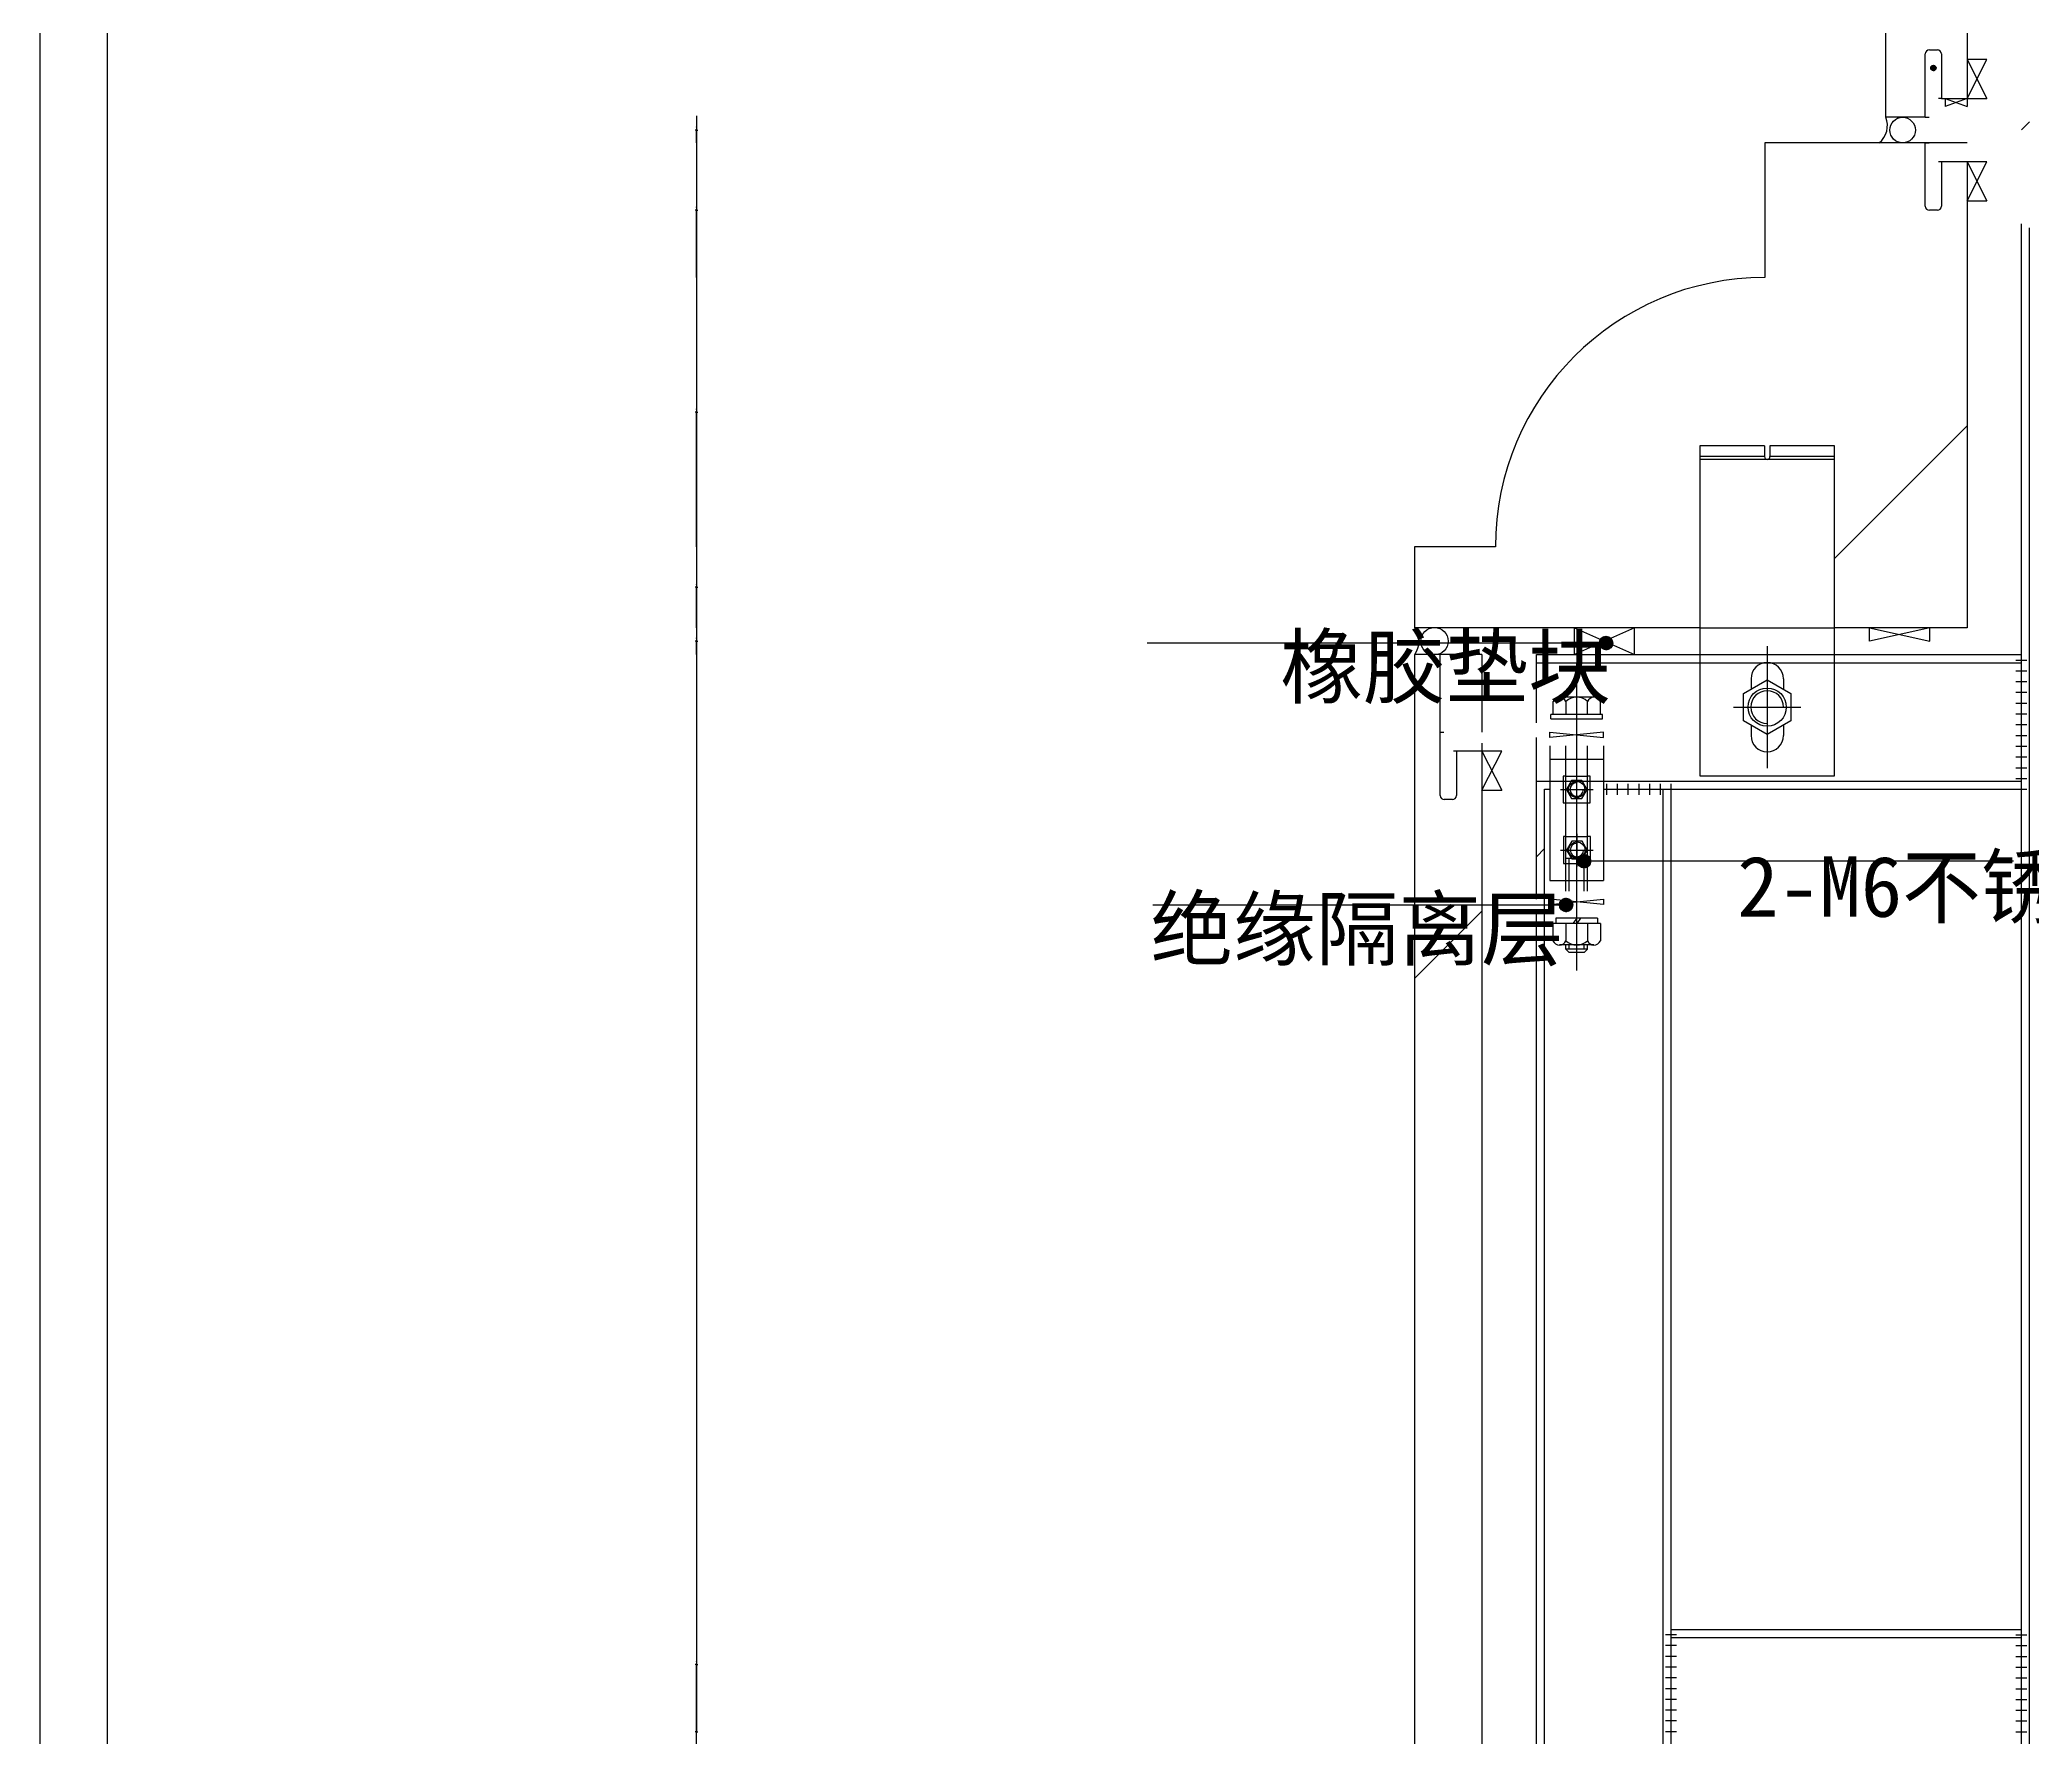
# Model space of a CAD drawing. Header units: metres. Extents: x 671 to 2156, y -8235 to -6135.
# Drawn here: x 671 to 1410, y -7183 to -6553 of the extents above; entities that cross this region are included whole.
import ezdxf

# ---------------------------------------------------------------- set-up
doc = ezdxf.new("R2010")
doc.units = ezdxf.units.M
for name, color, linetype in [('ASHADE', 1, 'Continuous'), ('图层1', 8, 'Continuous'), ('图框', 5, 'Continuous'), ('外形', 3, 'Continuous'), ('文字标注1', 4, 'Continuous'), ('轴线', 6, 'Continuous')]:
    doc.layers.add(name, color=color, linetype=linetype)
doc.dimstyles.get("Standard").update_dxf_attribs({"dimtxt": 2.5, "dimasz": 2.5, "dimexe": 1.25, "dimexo": 0.625, "dimtad": 1, "dimcen": 2.5, "dimazin": 3, "dimtfac": 1, "dimtmove": 0, "dimatfit": 3})

# ---------------------------------------------------------------- blocks, each defined once
blk = doc.blocks.new('_CLOSEDFILLED')
at = {"color": 0, "linetype": 'BYBLOCK'}
blk.add_solid([(-1, 0.2), (0, 0), (-1, -0.2)], dxfattribs=at)
blk = doc.blocks.new('*D17')
for p, q in [((914.37, -6580.99), (914.37, -6586.24)), ((914.12, -6586.24), (913.87, -6586.24)), ((914.37, -6590.99), (914.37, -6586.24)), ((914.37, -6586.24), (914.37, -6586.24)), ((914.62, -6586.24), (914.87, -6586.24))]:
    blk.add_line(p, q)
at = {"layer": 'Defpoints'}
for p in [(914.37, -6580.99), (914.37, -6586.24), (914.37, -6590.99)]:
    blk.add_point(p, dxfattribs=at)
at = {"xscale": 0.25, "yscale": 0.25}
blk.add_blockref('_CLOSEDFILLED', (914.37, -6586.24), dxfattribs=at)
at = {"xscale": 0.25, "yscale": 0.25, "rotation": 180}
blk.add_blockref('_CLOSEDFILLED', (914.37, -6586.24), dxfattribs=at)
at = {"insert": (914.37, -6585.115), "char_height": 1, "attachment_point": 5}
blk.add_mtext('0', dxfattribs=at)
blk = doc.blocks.new('*D18')
for p, q in [((914.37, -6590.99), (914.37, -6615.99)), ((914.12, -6615.99), (913.87, -6615.99)), ((914.37, -6640.99), (914.37, -6615.99)), ((914.37, -6615.99), (914.37, -6615.99)), ((914.62, -6615.99), (914.87, -6615.99))]:
    blk.add_line(p, q)
at = {"layer": 'Defpoints'}
for p in [(914.37, -6590.99), (914.37, -6615.99), (914.37, -6640.99)]:
    blk.add_point(p, dxfattribs=at)
at = {"xscale": 0.25, "yscale": 0.25}
blk.add_blockref('_CLOSEDFILLED', (914.37, -6615.99), dxfattribs=at)
at = {"xscale": 0.25, "yscale": 0.25, "rotation": 180}
blk.add_blockref('_CLOSEDFILLED', (914.37, -6615.99), dxfattribs=at)
at = {"insert": (914.37, -6614.865), "char_height": 1, "attachment_point": 5}
blk.add_mtext('0', dxfattribs=at)
blk = doc.blocks.new('*D19')
for p, q in [((914.37, -6640.99), (914.37, -6690.99)), ((914.12, -6690.99), (913.87, -6690.99)), ((914.37, -6740.99), (914.37, -6690.99)), ((914.37, -6690.99), (914.37, -6690.99)), ((914.62, -6690.99), (914.87, -6690.99))]:
    blk.add_line(p, q)
at = {"layer": 'Defpoints'}
for p in [(914.37, -6640.99), (914.37, -6690.99), (914.37, -6740.99)]:
    blk.add_point(p, dxfattribs=at)
at = {"xscale": 0.25, "yscale": 0.25}
blk.add_blockref('_CLOSEDFILLED', (914.37, -6690.99), dxfattribs=at)
at = {"xscale": 0.25, "yscale": 0.25, "rotation": 180}
blk.add_blockref('_CLOSEDFILLED', (914.37, -6690.99), dxfattribs=at)
at = {"insert": (914.37, -6689.865), "char_height": 1, "attachment_point": 5}
blk.add_mtext('0', dxfattribs=at)
blk = doc.blocks.new('*D20')
for p, q in [((914.37, -6740.99), (914.37, -6755.99)), ((914.12, -6755.99), (913.87, -6755.99)), ((914.37, -6770.99), (914.37, -6755.99)), ((914.37, -6755.99), (914.37, -6755.99)), ((914.62, -6755.99), (914.87, -6755.99))]:
    blk.add_line(p, q)
at = {"layer": 'Defpoints'}
for p in [(914.37, -6740.99), (914.37, -6755.99), (914.37, -6770.99)]:
    blk.add_point(p, dxfattribs=at)
at = {"xscale": 0.25, "yscale": 0.25}
blk.add_blockref('_CLOSEDFILLED', (914.37, -6755.99), dxfattribs=at)
at = {"xscale": 0.25, "yscale": 0.25, "rotation": 180}
blk.add_blockref('_CLOSEDFILLED', (914.37, -6755.99), dxfattribs=at)
at = {"insert": (914.37, -6754.865), "char_height": 1, "attachment_point": 5}
blk.add_mtext('0', dxfattribs=at)
blk = doc.blocks.new('*D21')
for p, q in [((914.12, -6775.99), (913.87, -6775.99)), ((914.37, -6770.99), (914.37, -6775.99)), ((914.37, -6780.99), (914.37, -6775.99)), ((914.37, -6775.99), (914.37, -6775.99)), ((914.62, -6775.99), (914.87, -6775.99))]:
    blk.add_line(p, q)
at = {"layer": 'Defpoints'}
for p in [(914.37, -6770.99), (914.37, -6775.99), (914.37, -6780.99)]:
    blk.add_point(p, dxfattribs=at)
at = {"xscale": 0.25, "yscale": 0.25}
blk.add_blockref('_CLOSEDFILLED', (914.37, -6775.99), dxfattribs=at)
at = {"xscale": 0.25, "yscale": 0.25, "rotation": 180}
blk.add_blockref('_CLOSEDFILLED', (914.37, -6775.99), dxfattribs=at)
at = {"insert": (914.37, -6774.865), "char_height": 1, "attachment_point": 5}
blk.add_mtext('0', dxfattribs=at)
blk = doc.blocks.new('*D22')
for p, q in [((914.37, -6780.99), (914.37, -7155.99)), ((914.12, -7155.99), (913.87, -7155.99)), ((914.37, -7530.99), (914.37, -7155.99)), ((914.37, -7155.99), (914.37, -7155.99)), ((914.62, -7155.99), (914.87, -7155.99))]:
    blk.add_line(p, q)
at = {"layer": 'Defpoints'}
for p in [(914.37, -6780.99), (914.37, -7155.99), (914.37, -7530.99)]:
    blk.add_point(p, dxfattribs=at)
at = {"xscale": 0.25, "yscale": 0.25}
blk.add_blockref('_CLOSEDFILLED', (914.37, -7155.99), dxfattribs=at)
at = {"xscale": 0.25, "yscale": 0.25, "rotation": 180}
blk.add_blockref('_CLOSEDFILLED', (914.37, -7155.99), dxfattribs=at)
at = {"insert": (914.37, -7154.865), "char_height": 1, "attachment_point": 5}
blk.add_mtext('0', dxfattribs=at)
blk = doc.blocks.new('*D26')
for p, q in [((914.37, -6580.99), (914.37, -7180.99)), ((914.12, -7180.99), (913.87, -7180.99)), ((914.37, -7780.99), (914.37, -7180.99)), ((914.37, -7180.99), (914.37, -7180.99)), ((914.62, -7180.99), (914.87, -7180.99))]:
    blk.add_line(p, q)
at = {"layer": 'Defpoints'}
for p in [(914.37, -6580.99), (914.37, -7180.99), (914.37, -7780.99)]:
    blk.add_point(p, dxfattribs=at)
at = {"xscale": 0.25, "yscale": 0.25}
blk.add_blockref('_CLOSEDFILLED', (914.37, -7180.99), dxfattribs=at)
at = {"xscale": 0.25, "yscale": 0.25, "rotation": 180}
blk.add_blockref('_CLOSEDFILLED', (914.37, -7180.99), dxfattribs=at)
at = {"insert": (914.37, -7179.865), "char_height": 1, "attachment_point": 5}
blk.add_mtext('0', dxfattribs=at)

msp = doc.modelspace()

# ---------------------------------------------------------------- hatches: boundary and pattern name
at = {"layer": 'ASHADE'}
h = msp.add_hatch(dxfattribs=at)
h.set_pattern_fill('SOLID')
h.paths.add_polyline_path([(1372.65, -6563.19, 1), (1374.65, -6563.19, 1)])
h = msp.add_hatch(dxfattribs=at)
h.set_pattern_fill('SOLID')
h.paths.add_polyline_path([(1254.6, -6776.7, -1), (1249.6, -6776.7, -1)])
h = msp.add_hatch(dxfattribs=at)
h.set_pattern_fill('SOLID')
h.paths.add_polyline_path([(1241.41, -6857.68, 1), (1246.41, -6857.68, 1)])
h = msp.add_hatch(dxfattribs=at)
h.set_pattern_fill('SOLID')
h.paths.add_polyline_path([(1239.75, -6873.95, -1), (1234.75, -6873.95, -1)])
at = {"layer": '图层1'}
h = msp.add_hatch(dxfattribs=at)
h.set_pattern_fill('ANSI33', scale=50)
h.paths.add_polyline_path([(1386.13, -6277.09), (1356.01, -6277.09), (1356.01, -6581.49), (1370.63, -6581.49), (1370.63, -6557.99, -0.41), (1372.13, -6556.49), (1375.13, -6556.49, -0.41), (1376.63, -6557.99), (1376.63, -6574.49), (1386.13, -6574.49)])
h = msp.add_hatch(dxfattribs=at)
h.set_pattern_fill('AR-SAND')
h.paths.add_polyline_path([(1372.13, -6556.49, 0.41), (1370.63, -6557.99), (1370.63, -6574.49), (1371.51, -6574.49), (1371.51, -6562.82, -0.6), (1372.76, -6560.49), (1374.26, -6560.49, -0.6), (1375.51, -6562.82), (1375.51, -6574.49), (1376.63, -6574.49), (1376.63, -6557.99, 0.41), (1375.13, -6556.49)])
h = msp.add_hatch(dxfattribs=at)
h.set_pattern_fill('ANSI31', scale=20)
h.paths.add_polyline_path([(1431.31, -6558.49, -0.41), (1433.31, -6560.49), (1433.31, -6565.49), (1436.31, -6565.49), (1436.31, -6560.49, 0.41), (1431.31, -6555.49), (1421.31, -6555.49), (1421.31, -6558.49)])
h.paths.add_polyline_path([(1411.31, -6555.49, 0.41), (1406.31, -6560.49), (1406.31, -6610.49, 0.41), (1411.31, -6615.49), (1421.31, -6615.49), (1421.31, -6612.49), (1411.31, -6612.49, -0.41), (1409.31, -6610.49), (1409.31, -6560.49, -0.41), (1411.31, -6558.49), (1421.31, -6558.49), (1421.31, -6555.49)])
h.paths.add_polyline_path([(1431.31, -6615.49, 0.41), (1436.31, -6610.49), (1436.31, -6605.49), (1433.31, -6605.49), (1433.31, -6610.49, -0.41), (1431.31, -6612.49), (1421.31, -6612.49), (1421.31, -6615.49)])
h = msp.add_hatch(dxfattribs=at)
h.set_pattern_fill('AR-SAND')
h.paths.add_polyline_path([(1362.21, -6581.49), (1356.01, -6581.49, -0.33), (1353.47, -6590.99), (1362.21, -6590.99, -0.41), (1357.46, -6586.24, -0.41)])
h = msp.add_hatch(dxfattribs=at)
h.set_pattern_fill('ANSI37', scale=25)
h.paths.add_polyline_path([(1357.46, -6586.24, 1), (1366.96, -6586.24, 1)])
h = msp.add_hatch(dxfattribs=at)
h.set_pattern_fill('ANSI33', scale=50)
h.paths.add_polyline_path([(1386.13, -6597.99), (1376.63, -6597.99), (1376.63, -6614.49, -0.41), (1375.13, -6615.99), (1372.13, -6615.99, -0.41), (1370.63, -6614.49), (1370.63, -6590.99), (1311.01, -6590.99), (1311.01, -6640.99, 0.41), (1211.01, -6740.99), (1181.01, -6740.99), (1181.01, -6770.99), (1286.92, -6770.99), (1286.92, -6703.49), (1310.92, -6703.49), (1310.92, -6707.49, 1), (1312.92, -6707.49), (1312.92, -6703.49), (1336.92, -6703.49), (1336.92, -6770.99), (1386.13, -6770.99)])
h = msp.add_hatch(dxfattribs=at)
h.set_pattern_fill('AR-SAND')
h.paths.add_polyline_path([(1371.51, -6591.49, -0.41), (1372.01, -6590.99), (1370.63, -6590.99), (1370.63, -6614.49, 0.41), (1372.13, -6615.99), (1375.13, -6615.99, 0.41), (1376.63, -6614.49), (1376.63, -6597.99), (1375.51, -6597.99), (1375.51, -6609.66, -0.6), (1374.26, -6611.99), (1372.76, -6611.99, -0.6), (1371.51, -6609.66)])
h = msp.add_hatch(dxfattribs=at)
h.set_pattern_fill('ANSI31', scale=30)
h.paths.add_polyline_path([(1342.8, -6776, 0.41), (1341.13, -6777.66), (1341.13, -6781), (1391.13, -6781), (1391.13, -6731), (1387.8, -6731, 0.41), (1386.13, -6732.66), (1386.13, -6770.5, -0.41), (1380.63, -6776)])
h = msp.add_hatch(dxfattribs=at)
h.set_pattern_fill('AR-SAND')
h.paths.add_polyline_path([(1187.58, -6770.99), (1181.01, -6770.99, -0.32), (1181.01, -6780.99), (1187.58, -6780.99, -0.37), (1183.31, -6775.99, -0.37)])
h = msp.add_hatch(dxfattribs=at)
h.set_pattern_fill('ANSI37', scale=26.65)
h.paths.add_polyline_path([(1183.31, -6775.99, 1), (1193.44, -6775.99, 1)])
h = msp.add_hatch(dxfattribs=at)
h.set_pattern_fill('ANSI33', scale=50)
h.paths.add_polyline_path([(1181.01, -7530.99), (1190.51, -7530.99), (1190.51, -7507.49, -0.41), (1192.01, -7505.99), (1195.01, -7505.99, -0.41), (1196.51, -7507.49), (1196.51, -7523.99), (1206.01, -7523.99), (1206.01, -6816.81), (1196.51, -6816.81), (1196.51, -6833.31, -0.41), (1195.01, -6834.81), (1192.01, -6834.81, -0.41), (1190.51, -6833.31), (1190.51, -6780.99), (1181.01, -6780.99)])
h = msp.add_hatch(dxfattribs=at)
h.set_pattern_fill('AR-SAND')
h.paths.add_polyline_path([(1191.4, -6810.31, -0.41), (1191.9, -6809.81), (1190.51, -6809.81), (1190.51, -6833.31, 0.41), (1192.01, -6834.81), (1195.01, -6834.81, 0.41), (1196.51, -6833.31), (1196.51, -6816.81), (1195.4, -6816.81), (1195.4, -6828.48, -0.6), (1194.15, -6830.81), (1192.65, -6830.81, -0.6), (1191.4, -6828.48)])
h = msp.add_hatch(dxfattribs=at)
h.set_pattern_fill('ANSI31', scale=20)
h.paths.add_polyline_path([(1251.2, -6814.81, -0.41), (1253.2, -6816.81), (1253.2, -6821.81), (1256.2, -6821.81), (1256.2, -6816.81, 0.41), (1251.2, -6811.81), (1241.2, -6811.81), (1241.2, -6814.81)])
h.paths.add_polyline_path([(1231.2, -6811.81, 0.41), (1226.2, -6816.81), (1226.2, -6866.81, 0.41), (1231.2, -6871.81), (1241.2, -6871.81), (1241.2, -6868.81), (1231.2, -6868.81, -0.41), (1229.2, -6866.81), (1229.2, -6816.81, -0.41), (1231.2, -6814.81), (1241.2, -6814.81), (1241.2, -6811.81)])
h.paths.add_polyline_path([(1251.2, -6871.81, 0.41), (1256.2, -6866.81), (1256.2, -6861.81), (1253.2, -6861.81), (1253.2, -6866.81, -0.41), (1251.2, -6868.81), (1241.2, -6868.81), (1241.2, -6871.81)])

# ---------------------------------------------------------------- linework, layer by layer
for p, q in [((1386.13, -6559.99), (1393.51, -6574.49)), ((1386.13, -6574.49), (1393.51, -6559.99)), ((1393.51, -6559.99), (1386.13, -6559.99)), ((1376.63, -6574.49), (1375.51, -6574.49)), ((1378.01, -6574.49), (1386.13, -6577.49)), ((1386.13, -6574.49), (1378.01, -6577.49)), ((1378.01, -6574.49), (1378.01, -6577.49)), ((1386.13, -6574.49), (1393.51, -6574.49)), ((1386.13, -6574.49), (1386.13, -6577.49)), ((1393.51, -6597.99), (1386.13, -6597.99)), ((1386.13, -6597.99), (1393.51, -6612.49)), ((1386.13, -6612.49), (1393.51, -6597.99)), ((1386.13, -6612.49), (1393.51, -6612.49)), ((1240.33, -6780.99), (1240.33, -6770.99)), ((1240.33, -6770.99), (1262.71, -6780.99)), ((1262.71, -6770.99), (1240.33, -6780.99)), ((1262.71, -6780.99), (1262.71, -6770.99)), ((1372.3, -6770.99), (1349.92, -6775.99)), ((1349.92, -6770.99), (1372.3, -6775.99)), ((1349.92, -6775.99), (1349.92, -6770.99)), ((1372.3, -6775.99), (1372.3, -6770.99)), ((1232.4, -6803.21), (1232.4, -6798.41)), ((1247.6, -6796.81), (1234.8, -6796.81)), ((1250, -6803.21), (1250, -6798.41)), ((1231.6, -6804.81), (1231.6, -6803.21)), ((1231.6, -6804.81), (1250.8, -6804.81)), ((1251.2, -6809.81), (1231.2, -6811.81)), ((1231.2, -6809.81), (1251.2, -6811.81)), ((1231.2, -6811.81), (1231.2, -6809.81)), ((1251.2, -6811.81), (1251.2, -6809.81)), ((1206.01, -6831.31), (1213.4, -6816.81)), ((1206.01, -6816.81), (1213.4, -6831.31)), ((1213.4, -6816.81), (1206.01, -6816.81)), ((1231.2, -6814.81), (1231.2, -6864.81)), ((1231.2, -6819.81), (1237.18, -6819.81)), ((1237.18, -6868.81), (1237.18, -6814.81)), ((1245.18, -6868.81), (1245.18, -6814.81)), ((1245.18, -6819.81), (1251.2, -6819.81)), ((1251.2, -6814.81), (1251.2, -6864.81)), ((1206.01, -6831.31), (1213.4, -6831.31)), ((1237.18, -6856.54), (1245.18, -6856.54)), ((1238.38, -6868.81), (1238.38, -6856.54)), ((1243.98, -6868.81), (1243.98, -6856.54)), ((1231.2, -6864.81), (1237.18, -6864.81)), ((1245.18, -6864.81), (1251.2, -6864.81)), ((1231.2, -6873.81), (1251.2, -6871.81)), ((1251.2, -6873.81), (1231.2, -6871.81)), ((1231.2, -6871.81), (1231.2, -6873.81)), ((1251.2, -6871.81), (1251.2, -6873.81)), ((1248.9, -6878.81), (1233.46, -6878.81)), ((1233.46, -6878.81), (1233.46, -6880.81)), ((1241.2, -6878.81), (1239.78, -6880.81)), ((1242.61, -6878.81), (1241.19, -6880.81)), ((1248.9, -6878.81), (1248.9, -6880.81)), ((1249.98, -6880.81), (1232.38, -6880.81)), ((1232.38, -6880.81), (1232.38, -6887.2)), ((1248.9, -6880.81), (1233.46, -6880.81)), ((1237.18, -6880.81), (1237.18, -6887.2)), ((1245.18, -6880.81), (1245.18, -6887.2)), ((1249.98, -6880.81), (1249.98, -6887.2)), ((1247.58, -6888.8), (1234.78, -6888.8)), ((1237.18, -6890.4), (1237.18, -6888.8)), ((1237.18, -6890.4), (1238.38, -6891.6)), ((1245.18, -6890.4), (1237.18, -6890.4)), ((1238.38, -6890.4), (1238.38, -6888.8)), ((1243.98, -6891.6), (1238.38, -6891.6)), ((1243.98, -6890.4), (1243.98, -6888.8)), ((1243.98, -6891.6), (1245.18, -6890.4)), ((1245.18, -6890.4), (1245.18, -6888.8))]:
    msp.add_line(p, q)
for points in [[(1245.2, -6803.21), (1245.2, -6798.41, 0.4), (1237.2, -6798.41), (1237.2, -6803.21)], [(1232.38, -6887.2, 0.67), (1237.18, -6887.2, 0.4), (1245.18, -6887.2, 0.67), (1249.98, -6887.2)]]:
    msp.add_lwpolyline(points, format="xyb")
for points in [[(1250.8, -6804.81), (1250.8, -6803.21), (1231.6, -6803.21)], [(1237.18, -6826.06), (1236.2, -6826.06), (1236.2, -6836.06), (1237.18, -6836.06)], [(1245.18, -6836.06), (1246.2, -6836.06), (1246.2, -6826.06), (1245.18, -6826.06)], [(1237.24, -6848.56), (1236.26, -6848.56), (1236.26, -6858.56), (1237.24, -6858.56)], [(1245.24, -6858.56), (1246.26, -6858.56), (1246.26, -6848.56), (1245.24, -6848.56)]]:
    msp.add_lwpolyline(points)
for centre, radius in [((1362.21, -6586.24), 4.75), ((1188.37, -6775.99), 5.06)]:
    msp.add_circle(centre, radius)
for centre, radius, start, end in [((1348.22, -6584.49), 8.36, 308.94, 21.04), ((1174.06, -6775.99), 8.57, 324.31, 35.69), ((1234.8, -6799.41), 2.6, 22.62, 157.38), ((1247.6, -6799.41), 2.6, 22.62, 157.38)]:
    msp.add_arc(centre, radius, start, end)
at = {"layer": 'ASHADE'}
for p, q in [((1252.1, -6776.7), (1081.67, -6776.7)), ((1403.39, -6857.68), (1243.91, -6857.68)), ((1083.85, -6873.95), (1237.25, -6873.95))]:
    msp.add_line(p, q, dxfattribs=at)
for centre, radius in [((1373.65, -6563.19), 1), ((1252.1, -6776.7), 2.5), ((1243.91, -6857.68), 2.5), ((1237.25, -6873.95), 2.5)]:
    msp.add_circle(centre, radius, dxfattribs=at)
msp.add_arc((1311.92, -6800.49), 6.1, 360, 270, dxfattribs=at)
at = {"layer": '图层1'}
for p, q in [((670.51, -6134.75), (670.51, -8234.75)), ((1370.63, -6581.49), (1372.01, -6581.49)), ((1370.63, -6590.99), (1372.01, -6590.99)), ((1376.63, -6597.99), (1375.51, -6597.99)), ((1409.31, -7763.58), (1409.31, -6622.48)), ((1310.92, -6707.49), (1286.92, -6707.49)), ((1336.92, -6708.49), (1286.92, -6708.49)), ((1286.92, -6770.99), (1336.92, -6770.99)), ((1286.92, -6780.99), (1336.92, -6780.99)), ((1404.31, -6782.99), (1408.31, -6782.99)), ((1226.2, -6783.99), (1406.31, -6783.99)), ((1404.31, -6786.99), (1408.31, -6786.99)), ((1404.31, -6790.99), (1408.31, -6790.99)), ((1404.31, -6794.99), (1408.31, -6794.99)), ((1404.31, -6798.99), (1408.31, -6798.99)), ((1404.31, -6802.99), (1408.31, -6802.99)), ((1190.51, -6809.81), (1191.9, -6809.81)), ((1404.31, -6806.99), (1408.31, -6806.99)), ((1404.31, -6810.99), (1408.31, -6810.99)), ((1196.51, -6816.81), (1195.4, -6816.81)), ((1237.18, -6819.81), (1245.18, -6819.81)), ((1404.31, -6814.99), (1408.31, -6814.99)), ((1404.31, -6818.99), (1408.31, -6818.99)), ((1226.2, -6827.99), (1406.31, -6827.99)), ((1237.18, -6826.06), (1245.18, -6826.06)), ((1404.31, -6822.99), (1408.31, -6822.99)), ((1404.31, -6826.99), (1408.31, -6826.99)), ((1229.2, -7499.49), (1229.2, -6830.99)), ((1252.2, -6828.99), (1252.2, -6832.99)), ((1256.2, -6828.99), (1256.2, -6832.99)), ((1260.2, -6828.99), (1260.2, -6832.99)), ((1264.2, -6828.99), (1264.2, -6832.99)), ((1268.2, -6828.99), (1268.2, -6832.99)), ((1272.2, -6828.99), (1272.2, -6832.99)), ((1273.2, -6830.99), (1273.2, -7763.58)), ((1276.2, -6828.99), (1276.2, -6832.99)), ((1404.31, -6830.99), (1408.31, -6830.99)), ((1237.18, -6836.06), (1245.18, -6836.06)), ((1237.24, -6848.56), (1245.24, -6848.56)), ((1237.18, -6864.81), (1245.18, -6864.81)), ((1237.24, -6858.56), (1245.24, -6858.56)), ((1278.2, -7144.91), (1274.2, -7144.91)), ((1276.2, -7145.91), (1406.31, -7145.91)), ((1404.31, -7144.91), (1408.31, -7144.91)), ((1278.2, -7148.91), (1274.2, -7148.91)), ((1278.2, -7152.91), (1274.2, -7152.91)), ((1404.31, -7148.91), (1408.31, -7148.91)), ((1404.31, -7152.91), (1408.31, -7152.91)), ((1278.2, -7156.91), (1274.2, -7156.91)), ((1278.2, -7160.91), (1274.2, -7160.91)), ((1404.31, -7156.91), (1408.31, -7156.91)), ((1404.31, -7160.91), (1408.31, -7160.91)), ((1278.2, -7164.91), (1274.2, -7164.91)), ((1404.31, -7164.91), (1408.31, -7164.91)), ((1278.2, -7168.91), (1274.2, -7168.91)), ((1278.2, -7172.91), (1274.2, -7172.91)), ((1404.31, -7168.91), (1408.31, -7168.91)), ((1404.31, -7172.91), (1408.31, -7172.91)), ((1278.2, -7176.91), (1274.2, -7176.91)), ((1278.2, -7180.91), (1274.2, -7180.91)), ((1404.31, -7176.91), (1408.31, -7176.91)), ((1404.31, -7180.91), (1408.31, -7180.91))]:
    msp.add_line(p, q, dxfattribs=at)
for points in [[(1239.29, -6827.75), (1237.37, -6831.06), (1239.29, -6834.37), (1243.11, -6834.37), (1245.02, -6831.06), (1243.11, -6827.75)], [(1239.35, -6850.25), (1237.44, -6853.56), (1239.35, -6856.87), (1243.17, -6856.87), (1245.08, -6853.56), (1243.17, -6850.25)]]:
    msp.add_lwpolyline(points, close=True, dxfattribs=at)
for centre in [(1241.2, -6831.06), (1241.26, -6853.56)]:
    msp.add_circle(centre, 3, dxfattribs=at)
for centre in [(1241.2, -6831.06), (1241.26, -6853.56)]:
    msp.add_arc(centre, 2.5, 90, 0, dxfattribs=at)
at = {"layer": '图框'}
msp.add_line((695.51, -6159.75), (695.51, -8209.75), dxfattribs=at)
at = {"layer": '外形'}
for p, q in [((1356.01, -6581.49), (1356.01, -6277.09)), ((1386.13, -6277.09), (1386.13, -6574.49)), ((1370.63, -6581.49), (1370.63, -6557.99)), ((1372.13, -6556.49), (1375.13, -6556.49)), ((1376.63, -6557.99), (1376.63, -6574.49)), ((1376.63, -6574.49), (1386.13, -6574.49)), ((1370.63, -6581.49), (1356.01, -6581.49)), ((1311.01, -6590.99), (1311.01, -6640.99)), ((1386.13, -6590.99), (1311.01, -6590.99)), ((1370.63, -6614.49), (1370.63, -6590.99)), ((1386.13, -6597.99), (1376.63, -6597.99)), ((1376.63, -6597.99), (1376.63, -6614.49)), ((1386.13, -6597.99), (1386.13, -6770.99)), ((1375.13, -6615.99), (1372.13, -6615.99)), ((1181.01, -6740.99), (1181.01, -6770.99)), ((1211.01, -6740.99), (1181.01, -6740.99)), ((1286.92, -6770.99), (1181.01, -6770.99)), ((1386.13, -6770.99), (1336.92, -6770.99)), ((1206.01, -6780.99), (1181.01, -6780.99)), ((1181.01, -6780.99), (1181.01, -7530.99)), ((1190.51, -6833.31), (1190.51, -6780.99)), ((1206.01, -6780.99), (1206.01, -6809.81)), ((1206.01, -6816.81), (1196.51, -6816.81)), ((1196.51, -6816.81), (1196.51, -6833.31)), ((1206.01, -6813.81), (1206.01, -7523.99)), ((1195.01, -6834.81), (1192.01, -6834.81))]:
    msp.add_line(p, q, dxfattribs=at)
for centre, radius, start, end in [((1372.13, -6557.99), 1.5, 90, 180), ((1375.13, -6557.99), 1.5, 0, 90), ((1372.13, -6614.49), 1.5, 180, 270), ((1375.13, -6614.49), 1.5, 270, 0), ((1311.01, -6740.99), 100, 90, 180), ((1192.01, -6833.31), 1.5, 180, 270), ((1195.01, -6833.31), 1.5, 270, 0)]:
    msp.add_arc(centre, radius, start, end, dxfattribs=at)
at = {"layer": '文字标注1'}
for p, q in [((1406.31, -7763.58), (1406.31, -6620.99)), ((1310.92, -6703.49), (1286.92, -6703.49)), ((1286.92, -6703.49), (1286.92, -6825.99)), ((1310.92, -6703.49), (1310.92, -6707.49)), ((1336.92, -6703.49), (1312.92, -6703.49)), ((1312.92, -6703.49), (1312.92, -6707.49)), ((1336.92, -6707.49), (1312.92, -6707.49)), ((1336.92, -6825.99), (1336.92, -6703.49)), ((1226.2, -6780.99), (1286.92, -6780.99)), ((1226.2, -6806.31), (1226.2, -6780.99)), ((1336.92, -6780.99), (1406.31, -6780.99)), ((1305.92, -6789.92), (1305.92, -6793.86)), ((1317.92, -6789.92), (1317.92, -6793.86)), ((1226.2, -6871.81), (1226.2, -6811.81)), ((1305.92, -6807.12), (1305.92, -6811.07)), ((1317.92, -6807.12), (1317.92, -6811.07)), ((1286.92, -6825.99), (1336.92, -6825.99)), ((1229.2, -6830.99), (1231.2, -6830.99)), ((1251.2, -6830.99), (1406.31, -6830.99)), ((1276.2, -6830.99), (1276.2, -7763.58)), ((1226.2, -7499.49), (1226.2, -6877.31)), ((1276.2, -7142.91), (1406.31, -7142.91))]:
    msp.add_line(p, q, dxfattribs=at)
msp.add_lwpolyline([(1311.92, -6810.59), (1303.18, -6805.54), (1303.18, -6795.44), (1311.92, -6790.4), (1320.66, -6795.44), (1320.66, -6805.54)], close=True, dxfattribs=at)
msp.add_circle((1311.92, -6800.49), 7.1, dxfattribs=at)
for centre, radius, start, end in [((1311.92, -6707.49), 1, 180, 0), ((1311.92, -6789.92), 6, 0, 180), ((1311.92, -6811.07), 6, 180, 0)]:
    msp.add_arc(centre, radius, start, end, dxfattribs=at)
at = {"layer": '轴线'}
for p, q in [((1311.92, -6777.79), (1311.92, -6823.19)), ((1241.2, -6898.25), (1241.2, -6787.8)), ((1299.42, -6800.49), (1324.42, -6800.49)), ((1235.16, -6831.06), (1247.24, -6831.06)), ((1241.26, -6847.51), (1241.26, -6859.6)), ((1235.22, -6853.56), (1247.3, -6853.56))]:
    msp.add_line(p, q, dxfattribs=at)

# ---------------------------------------------------------------- texts
at = {"layer": 'ASHADE', "char_height": 22.5, "attachment_point": 1}
for s, insert in [('{\\fSystem|b0|i0|c134|p32;橡胶垫块}', (1131.1, -6774.28)), ('2-M6不锈钢螺栓', (1300.8, -6855.84)), ('{\\fSystem|b0|i0|c134|p32;绝缘隔离层}', (1082.93, -6871.53))]:
    msp.add_mtext(s, dxfattribs=dict(at, insert=insert))

# ---------------------------------------------------------------- dimensions: what is measured, and where the dimension line sits
for base, p1, p2, picture, middle in [((914.37, -6586.24), (914.37, -6580.99), (914.37, -6590.99), '*D17', (914.37, -6585.115)), ((914.37, -7180.99), (914.37, -6580.99), (914.37, -7780.99), '*D26', (914.37, -7179.865)), ((914.37, -6615.99), (914.37, -6590.99), (914.37, -6640.99), '*D18', (914.37, -6614.865)), ((914.37, -6690.99), (914.37, -6640.99), (914.37, -6740.99), '*D19', (914.37, -6689.865)), ((914.37, -6755.99), (914.37, -6740.99), (914.37, -6770.99), '*D20', (914.37, -6754.865)), ((914.37, -6775.99), (914.37, -6770.99), (914.37, -6780.99), '*D21', (914.37, -6774.865)), ((914.37, -7155.99), (914.37, -6780.99), (914.37, -7530.99), '*D22', (914.37, -7154.865))]:
    dim = msp.add_linear_dim(base=base, p1=p1, p2=p2, dimstyle='Standard')
    dim.commit()
    dim.dimension.update_dxf_attribs({"geometry": picture, "text_midpoint": middle})

doc.saveas('drawing.dxf')
